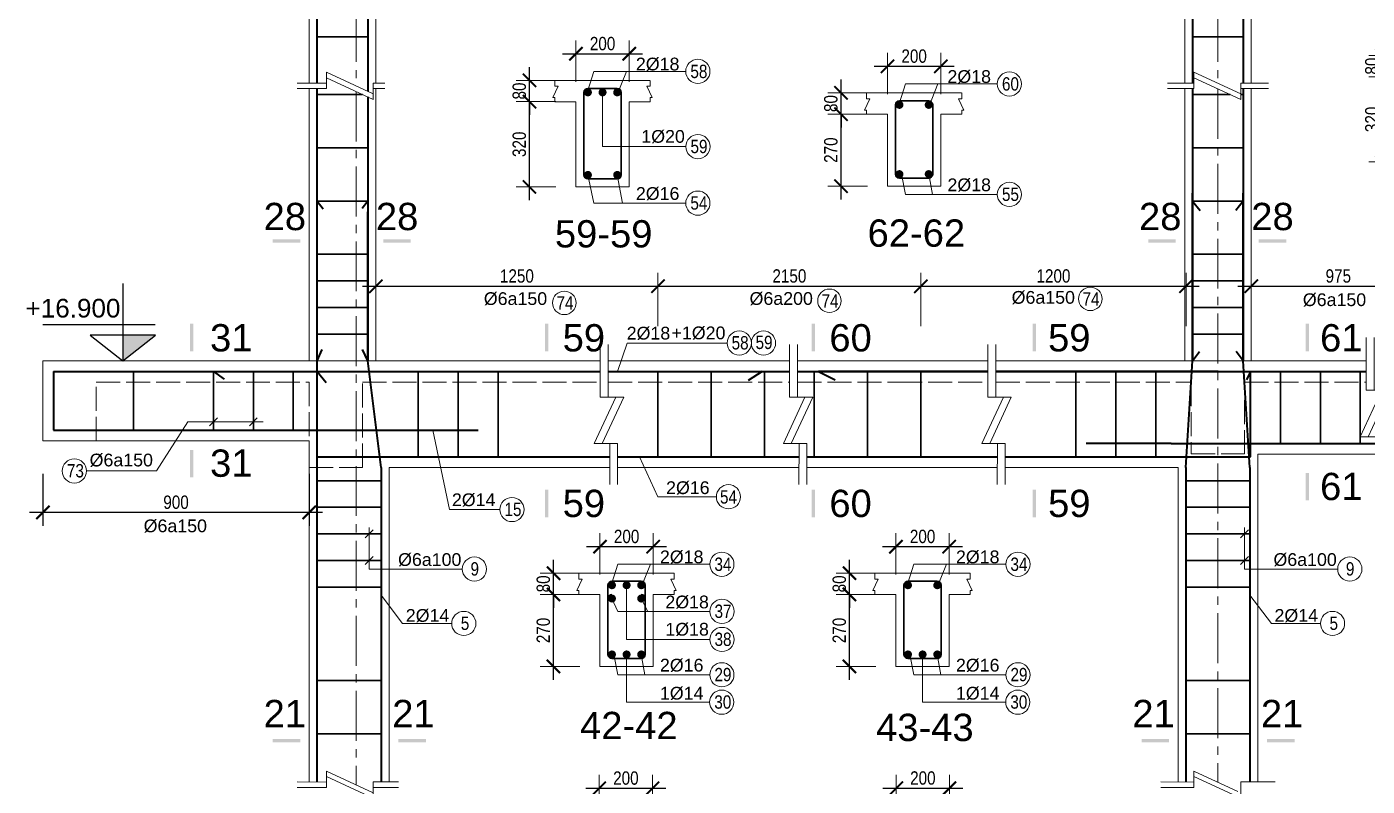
# Model space of a CAD drawing. Header units: inches. Extents: x 1604615 to 1925968, y -294302 to 52467.
# Drawn here: x 1642547 to 1662672, y -236712 to -225307 of the extents above; entities that cross this region are included whole.
import ezdxf

# ---------------------------------------------------------------- set-up
doc = ezdxf.new("R2010")
doc.units = ezdxf.units.IN
doc.header["$LTSCALE"] = 20
doc.header["$MEASUREMENT"] = 0
doc.linetypes.add('ACAD_ISO02W100', pattern=[15, 12, -3])
doc.linetypes.add('CENTER2', pattern=[1.125, 0.75, -0.125, 0.125, -0.125])
doc.layers.get('0').update_dxf_attribs({"lineweight": 13})
for name, color, linetype, lineweight in [('BORDER', 3, 'Continuous', 40), ('Duong bao', 4, 'Continuous', 30), ('net 0.2', 5, 'Continuous', 20), ('net dut', 7, 'Continuous', 9), ('truc', 16, 'CENTER2', 9)]:
    doc.layers.add(name, color=color, linetype=linetype, lineweight=lineweight)
doc.layers.add('kt', color=7, linetype='Continuous')
doc.layers.add('TEXT', color=9, linetype='Continuous')
doc.styles.add('chu', font='VHELVCN.TTF')
doc.styles.add('thep', font='ARIAL.TTF')
doc.dimstyles.new('tl100', dxfattribs={"dimscale": 100, "dimtxt": 2, "dimasz": 2, "dimexe": 2, "dimexo": 5, "dimgap": 0.5, "dimtad": 1, "dimdec": 0, "dimzin": 0, "dimdsep": 46, "dimtxsty": 'chu', "dimblk": 'ARCHTICK', "dimcen": 1, "dimdle": 2, "dimclrd": 1, "dimclre": 1, "dimclrt": 2, "dimadec": 0, "dimazin": 0, "dimtfac": 1, "dimtdec": 0, "dimtix": 1, "dimtofl": 0, "dimtmove": 0, "dimatfit": 3, "dimldrblk": 'ARCHTICK', "dimfxl": 1, "dimtolj": 1, "dimtzin": 0, "dimarcsym": 0})
doc.dimstyles.new('tl25', dxfattribs={"dimscale": 100, "dimtxt": 2, "dimasz": 2, "dimexe": 2, "dimexo": 3, "dimgap": 0.5, "dimtad": 1, "dimdec": 0, "dimlfac": 0.25, "dimdsep": 46, "dimtxsty": 'chu', "dimblk": 'ARCHTICK', "dimcen": 8, "dimdle": 2, "dimclrd": 1, "dimclre": 1, "dimclrt": 2, "dimadec": 0, "dimazin": 0, "dimtfac": 0.1, "dimtdec": 0, "dimtix": 1, "dimtmove": 2, "dimatfit": 3, "dimldrblk": 'ARCHTICK', "dimfxl": 6, "dimfxlon": 1, "dimtolj": 1, "dimlwe": -1, "dimarcsym": 0})

# ---------------------------------------------------------------- blocks, each defined once
blk = doc.blocks.new('_ArchTick')
at = {"color": 0, "linetype": 'ByBlock', "const_width": 0.15}
blk.add_lwpolyline([(-0.5, -0.5), (0.5, 0.5)], dxfattribs=at)
blk = doc.blocks.new('*D335')
at = {"color": 1, "lineweight": -2}
for p, q in [((1642788, -232023), (1642788, -232800)), ((1646788, -232023), (1646788, -232800)), ((1646988, -232600), (1642588, -232600))]:
    blk.add_line(p, q, dxfattribs=at)
at = {"layer": 'Defpoints', "color": 0}
for p in [(1642788, -231523), (1646788, -231523), (1642788, -232600)]:
    blk.add_point(p, dxfattribs=at)
at = {"color": 1, "lineweight": -2, "xscale": 200, "yscale": 200, "zscale": 200, "rotation": 180}
blk.add_blockref('_ArchTick', (1642788, -232600), dxfattribs=at)
at = {"color": 1, "lineweight": -2, "xscale": 200, "yscale": 200, "zscale": 200}
blk.add_blockref('_ArchTick', (1646788, -232600), dxfattribs=at)
at = {"color": 2, "insert": (1644788, -232448), "char_height": 200, "attachment_point": 5, "style": 'chu'}
blk.add_mtext('\\A1;900', dxfattribs=at)
blk = doc.blocks.new('*D337')
at = {"color": 1}
for p, q in [((1647788, -229803), (1647788, -229003)), ((1652023, -229803), (1652023, -229003))]:
    blk.add_line(p, q, dxfattribs=at)
at = {"color": 1, "lineweight": -2}
blk.add_line((1647588, -229203), (1652223, -229203), dxfattribs=at)
at = {"layer": 'Defpoints', "color": 0}
for p in [(1652023, -229203), (1647788, -230323), (1652023, -230483)]:
    blk.add_point(p, dxfattribs=at)
at = {"color": 1, "lineweight": -2, "xscale": 200, "yscale": 200, "zscale": 200, "rotation": 180}
blk.add_blockref('_ArchTick', (1647788, -229203), dxfattribs=at)
at = {"color": 1, "lineweight": -2, "xscale": 200, "yscale": 200, "zscale": 200}
blk.add_blockref('_ArchTick', (1652023, -229203), dxfattribs=at)
at = {"color": 2, "insert": (1649906, -229050), "char_height": 200, "attachment_point": 5, "style": 'chu'}
blk.add_mtext('\\A1;1250', dxfattribs=at)
blk = doc.blocks.new('*D338')
at = {"color": 1}
for p, q in [((1652023, -229803), (1652023, -229003)), ((1655971, -229803), (1655971, -229003))]:
    blk.add_line(p, q, dxfattribs=at)
at = {"color": 1, "lineweight": -2}
blk.add_line((1651823, -229203), (1656171, -229203), dxfattribs=at)
at = {"layer": 'Defpoints', "color": 0}
for p in [(1655971, -229203), (1652023, -230483), (1655971, -231763)]:
    blk.add_point(p, dxfattribs=at)
at = {"color": 1, "lineweight": -2, "xscale": 200, "yscale": 200, "zscale": 200, "rotation": 180}
blk.add_blockref('_ArchTick', (1652023, -229203), dxfattribs=at)
at = {"color": 1, "lineweight": -2, "xscale": 200, "yscale": 200, "zscale": 200}
blk.add_blockref('_ArchTick', (1655971, -229203), dxfattribs=at)
at = {"color": 2, "insert": (1653997, -229050), "char_height": 200, "attachment_point": 5, "style": 'chu'}
blk.add_mtext('\\A1;2150', dxfattribs=at)
blk = doc.blocks.new('*D125')
at = {"color": 1}
for p, q in [((1655971, -229803), (1655971, -229003)), ((1659952, -229803), (1659952, -229003))]:
    blk.add_line(p, q, dxfattribs=at)
at = {"color": 1, "lineweight": -2}
blk.add_line((1655771, -229203), (1660152, -229203), dxfattribs=at)
at = {"layer": 'Defpoints', "color": 0}
for p in [(1659952, -229203), (1655971, -232163), (1659952, -232323)]:
    blk.add_point(p, dxfattribs=at)
at = {"color": 1, "lineweight": -2, "xscale": 200, "yscale": 200, "zscale": 200, "rotation": 180}
blk.add_blockref('_ArchTick', (1655971, -229203), dxfattribs=at)
at = {"color": 1, "lineweight": -2, "xscale": 200, "yscale": 200, "zscale": 200}
blk.add_blockref('_ArchTick', (1659952, -229203), dxfattribs=at)
at = {"color": 2, "insert": (1657962, -229050), "char_height": 200, "attachment_point": 5, "style": 'chu'}
blk.add_mtext('\\A1;1200', dxfattribs=at)
blk = doc.blocks.new('kk')
at = {"ltscale": 0.1}
for p, q in [((-71, 1140), (-71, 350)), ((49, 350), (49, 1140)), ((-162, -350), (162, 350)), ((-71, 350), (281, 350)), ((281, 350), (-44, -350)), ((162, 350), (49, 350)), ((73, -350), (-162, -350)), ((-44, -350), (189, -350)), ((71, -962), (73, -350)), ((189, -350), (189, -962))]:
    blk.add_line(p, q, dxfattribs=at)
blk = doc.blocks.new('*D126')
at = {"color": 1}
for p, q in [((1660932, -229802), (1660932, -229002)), ((1663546, -229802), (1663546, -229002))]:
    blk.add_line(p, q, dxfattribs=at)
at = {"color": 1, "lineweight": -2}
blk.add_line((1660732, -229202), (1663746, -229202), dxfattribs=at)
at = {"layer": 'Defpoints', "color": 0}
for p in [(1663546, -229202), (1660932, -230323), (1663546, -230643)]:
    blk.add_point(p, dxfattribs=at)
at = {"color": 1, "lineweight": -2, "xscale": 200, "yscale": 200, "zscale": 200, "rotation": 180}
blk.add_blockref('_ArchTick', (1660932, -229202), dxfattribs=at)
at = {"color": 1, "lineweight": -2, "xscale": 200, "yscale": 200, "zscale": 200}
blk.add_blockref('_ArchTick', (1663546, -229202), dxfattribs=at)
at = {"color": 2, "insert": (1662239, -229050), "char_height": 200, "attachment_point": 5, "style": 'chu'}
blk.add_mtext('\\A1;975', dxfattribs=at)
blk = doc.blocks.new('*D194')
at = {"color": 1}
for p, q in [((1651142, -237163), (1651142, -236543)), ((1651942, -237163), (1651942, -236543))]:
    blk.add_line(p, q, dxfattribs=at)
at = {"color": 1, "lineweight": -2}
blk.add_line((1650942, -236743), (1652142, -236743), dxfattribs=at)
at = {"layer": 'Defpoints', "color": 0}
for p in [(1651942, -236743), (1651142, -237463), (1651942, -237463)]:
    blk.add_point(p, dxfattribs=at)
at = {"color": 1, "lineweight": -2, "xscale": 200, "yscale": 200, "zscale": 200, "rotation": 180}
blk.add_blockref('_ArchTick', (1651142, -236743), dxfattribs=at)
at = {"color": 1, "lineweight": -2, "xscale": 200, "yscale": 200, "zscale": 200}
blk.add_blockref('_ArchTick', (1651942, -236743), dxfattribs=at)
at = {"color": 2, "insert": (1651542, -236591), "char_height": 200, "attachment_point": 5, "style": 'chu'}
blk.add_mtext('\\A1;200', dxfattribs=at)
blk = doc.blocks.new('*D197')
at = {"color": 1}
for p, q in [((1651153, -233533), (1651153, -232914)), ((1651953, -233533), (1651953, -232914))]:
    blk.add_line(p, q, dxfattribs=at)
at = {"color": 1, "lineweight": -2}
blk.add_line((1650953, -233114), (1652153, -233114), dxfattribs=at)
at = {"layer": 'Defpoints', "color": 0}
for p in [(1651953, -233114), (1651153, -233833), (1651953, -233833)]:
    blk.add_point(p, dxfattribs=at)
at = {"color": 1, "lineweight": -2, "xscale": 200, "yscale": 200, "zscale": 200, "rotation": 180}
blk.add_blockref('_ArchTick', (1651153, -233114), dxfattribs=at)
at = {"color": 1, "lineweight": -2, "xscale": 200, "yscale": 200, "zscale": 200}
blk.add_blockref('_ArchTick', (1651953, -233114), dxfattribs=at)
at = {"color": 2, "insert": (1651553, -232962), "char_height": 200, "attachment_point": 5, "style": 'chu'}
blk.add_mtext('\\A1;200', dxfattribs=at)
blk = doc.blocks.new('*D198')
at = {"color": 1, "lineweight": -2}
blk.add_line((1650455, -235113), (1650455, -233633), dxfattribs=at)
at = {"color": 1}
for p, q in [((1650853, -233833), (1650255, -233833)), ((1650853, -234913), (1650255, -234913))]:
    blk.add_line(p, q, dxfattribs=at)
at = {"layer": 'Defpoints', "color": 0}
for p in [(1650455, -233833), (1651153, -233833), (1651153, -234913)]:
    blk.add_point(p, dxfattribs=at)
at = {"color": 1, "lineweight": -2, "xscale": 200, "yscale": 200, "zscale": 200}
for p, rotation in [((1650455, -233833), 90), ((1650455, -234913), 270)]:
    blk.add_blockref('_ArchTick', p, dxfattribs=dict(at, rotation=rotation))
at = {"color": 2, "insert": (1650303, -234373), "char_height": 200, "attachment_point": 5, "rotation": 90, "style": 'chu'}
blk.add_mtext('\\A1;270', dxfattribs=at)
blk = doc.blocks.new('*D199')
at = {"color": 1, "lineweight": -2}
for p, q in [((1650455, -233513), (1650455, -233313)), ((1650455, -233833), (1650455, -233513)), ((1650455, -233833), (1650455, -234033))]:
    blk.add_line(p, q, dxfattribs=at)
at = {"color": 1}
for p, q in [((1650853, -233513), (1650255, -233513)), ((1650853, -233833), (1650255, -233833))]:
    blk.add_line(p, q, dxfattribs=at)
at = {"layer": 'Defpoints', "color": 0}
for p in [(1650455, -233513), (1651153, -233513), (1651153, -233833)]:
    blk.add_point(p, dxfattribs=at)
at = {"color": 1, "lineweight": -2, "xscale": 200, "yscale": 200, "zscale": 200}
for p, rotation in [((1650455, -233513), 270), ((1650455, -233833), 90)]:
    blk.add_blockref('_ArchTick', p, dxfattribs=dict(at, rotation=rotation))
at = {"color": 2, "insert": (1650303, -233673), "char_height": 200, "attachment_point": 5, "rotation": 90, "style": 'chu'}
blk.add_mtext('\\A1;80', dxfattribs=at)
blk = doc.blocks.new('*D200')
at = {"color": 1}
for p, q in [((1655597, -233533), (1655597, -232914)), ((1656397, -233533), (1656397, -232914))]:
    blk.add_line(p, q, dxfattribs=at)
at = {"color": 1, "lineweight": -2}
blk.add_line((1655397, -233114), (1656597, -233114), dxfattribs=at)
at = {"layer": 'Defpoints', "color": 0}
for p in [(1656397, -233114), (1655597, -233833), (1656397, -233833)]:
    blk.add_point(p, dxfattribs=at)
at = {"color": 1, "lineweight": -2, "xscale": 200, "yscale": 200, "zscale": 200, "rotation": 180}
blk.add_blockref('_ArchTick', (1655597, -233114), dxfattribs=at)
at = {"color": 1, "lineweight": -2, "xscale": 200, "yscale": 200, "zscale": 200}
blk.add_blockref('_ArchTick', (1656397, -233114), dxfattribs=at)
at = {"color": 2, "insert": (1655997, -232962), "char_height": 200, "attachment_point": 5, "style": 'chu'}
blk.add_mtext('\\A1;200', dxfattribs=at)
blk = doc.blocks.new('*D201')
at = {"color": 1, "lineweight": -2}
blk.add_line((1654899, -235113), (1654899, -233633), dxfattribs=at)
at = {"color": 1}
for p, q in [((1655297, -233833), (1654699, -233833)), ((1655297, -234913), (1654699, -234913))]:
    blk.add_line(p, q, dxfattribs=at)
at = {"layer": 'Defpoints', "color": 0}
for p in [(1654899, -233833), (1655597, -233833), (1655597, -234913)]:
    blk.add_point(p, dxfattribs=at)
at = {"color": 1, "lineweight": -2, "xscale": 200, "yscale": 200, "zscale": 200}
for p, rotation in [((1654899, -233833), 90), ((1654899, -234913), 270)]:
    blk.add_blockref('_ArchTick', p, dxfattribs=dict(at, rotation=rotation))
at = {"color": 2, "insert": (1654747, -234373), "char_height": 200, "attachment_point": 5, "rotation": 90, "style": 'chu'}
blk.add_mtext('\\A1;270', dxfattribs=at)
blk = doc.blocks.new('*D202')
at = {"color": 1, "lineweight": -2}
for p, q in [((1654899, -233513), (1654899, -233313)), ((1654899, -233833), (1654899, -233513)), ((1654899, -233833), (1654899, -234033))]:
    blk.add_line(p, q, dxfattribs=at)
at = {"color": 1}
for p, q in [((1655297, -233513), (1654699, -233513)), ((1655297, -233833), (1654699, -233833))]:
    blk.add_line(p, q, dxfattribs=at)
at = {"layer": 'Defpoints', "color": 0}
for p in [(1654899, -233513), (1655597, -233513), (1655597, -233833)]:
    blk.add_point(p, dxfattribs=at)
at = {"color": 1, "lineweight": -2, "xscale": 200, "yscale": 200, "zscale": 200}
for p, rotation in [((1654899, -233513), 270), ((1654899, -233833), 90)]:
    blk.add_blockref('_ArchTick', p, dxfattribs=dict(at, rotation=rotation))
at = {"color": 2, "insert": (1654747, -233673), "char_height": 200, "attachment_point": 5, "rotation": 90, "style": 'chu'}
blk.add_mtext('\\A1;80', dxfattribs=at)
blk = doc.blocks.new('*D203')
at = {"color": 1}
for p, q in [((1655601, -237161), (1655601, -236542)), ((1656401, -237161), (1656401, -236542))]:
    blk.add_line(p, q, dxfattribs=at)
at = {"color": 1, "lineweight": -2}
blk.add_line((1655401, -236742), (1656601, -236742), dxfattribs=at)
at = {"layer": 'Defpoints', "color": 0}
for p in [(1656401, -236742), (1655601, -237461), (1656401, -237461)]:
    blk.add_point(p, dxfattribs=at)
at = {"color": 1, "lineweight": -2, "xscale": 200, "yscale": 200, "zscale": 200, "rotation": 180}
blk.add_blockref('_ArchTick', (1655601, -236742), dxfattribs=at)
at = {"color": 1, "lineweight": -2, "xscale": 200, "yscale": 200, "zscale": 200}
blk.add_blockref('_ArchTick', (1656401, -236742), dxfattribs=at)
at = {"color": 2, "insert": (1656001, -236590), "char_height": 200, "attachment_point": 5, "style": 'chu'}
blk.add_mtext('\\A1;200', dxfattribs=at)
blk = doc.blocks.new('*D248')
at = {"color": 1}
for p, q in [((1650792, -226131), (1650792, -225512)), ((1651592, -226131), (1651592, -225512))]:
    blk.add_line(p, q, dxfattribs=at)
at = {"color": 1, "lineweight": -2}
blk.add_line((1650592, -225712), (1651792, -225712), dxfattribs=at)
at = {"layer": 'Defpoints', "color": 0}
for p in [(1651592, -225712), (1650792, -226431), (1651592, -226431)]:
    blk.add_point(p, dxfattribs=at)
at = {"color": 1, "lineweight": -2, "xscale": 200, "yscale": 200, "zscale": 200, "rotation": 180}
blk.add_blockref('_ArchTick', (1650792, -225712), dxfattribs=at)
at = {"color": 1, "lineweight": -2, "xscale": 200, "yscale": 200, "zscale": 200}
blk.add_blockref('_ArchTick', (1651592, -225712), dxfattribs=at)
at = {"color": 2, "insert": (1651192, -225560), "char_height": 200, "attachment_point": 5, "style": 'chu'}
blk.add_mtext('\\A1;200', dxfattribs=at)
blk = doc.blocks.new('*D249')
at = {"color": 1, "lineweight": -2}
blk.add_line((1650094, -227911), (1650094, -226231), dxfattribs=at)
at = {"color": 1}
for p, q in [((1650492, -226431), (1649894, -226431)), ((1650492, -227711), (1649894, -227711))]:
    blk.add_line(p, q, dxfattribs=at)
at = {"layer": 'Defpoints', "color": 0}
for p in [(1650094, -226431), (1650792, -226431), (1650792, -227711)]:
    blk.add_point(p, dxfattribs=at)
at = {"color": 1, "lineweight": -2, "xscale": 200, "yscale": 200, "zscale": 200}
for p, rotation in [((1650094, -226431), 90), ((1650094, -227711), 270)]:
    blk.add_blockref('_ArchTick', p, dxfattribs=dict(at, rotation=rotation))
at = {"color": 2, "insert": (1649942, -227071), "char_height": 200, "attachment_point": 5, "rotation": 90, "style": 'chu'}
blk.add_mtext('\\A1;320', dxfattribs=at)
blk = doc.blocks.new('*D250')
at = {"color": 1, "lineweight": -2}
for p, q in [((1650094, -226111), (1650094, -225911)), ((1650094, -226431), (1650094, -226111)), ((1650094, -226431), (1650094, -226631))]:
    blk.add_line(p, q, dxfattribs=at)
at = {"color": 1}
for p, q in [((1650492, -226111), (1649894, -226111)), ((1650492, -226431), (1649894, -226431))]:
    blk.add_line(p, q, dxfattribs=at)
at = {"layer": 'Defpoints', "color": 0}
for p in [(1650094, -226111), (1650792, -226111), (1650792, -226431)]:
    blk.add_point(p, dxfattribs=at)
at = {"color": 1, "lineweight": -2, "xscale": 200, "yscale": 200, "zscale": 200}
for p, rotation in [((1650094, -226111), 270), ((1650094, -226431), 90)]:
    blk.add_blockref('_ArchTick', p, dxfattribs=dict(at, rotation=rotation))
at = {"color": 2, "insert": (1649942, -226271), "char_height": 200, "attachment_point": 5, "rotation": 90, "style": 'chu'}
blk.add_mtext('\\A1;80', dxfattribs=at)
blk = doc.blocks.new('*D284')
at = {"color": 1}
for p, q in [((1655470, -226319), (1655470, -225700)), ((1656270, -226319), (1656270, -225700))]:
    blk.add_line(p, q, dxfattribs=at)
at = {"color": 1, "lineweight": -2}
blk.add_line((1655270, -225900), (1656470, -225900), dxfattribs=at)
at = {"layer": 'Defpoints', "color": 0}
for p in [(1656270, -225900), (1655470, -226619), (1656270, -226619)]:
    blk.add_point(p, dxfattribs=at)
at = {"color": 1, "lineweight": -2, "xscale": 200, "yscale": 200, "zscale": 200, "rotation": 180}
blk.add_blockref('_ArchTick', (1655470, -225900), dxfattribs=at)
at = {"color": 1, "lineweight": -2, "xscale": 200, "yscale": 200, "zscale": 200}
blk.add_blockref('_ArchTick', (1656270, -225900), dxfattribs=at)
at = {"color": 2, "insert": (1655870, -225748), "char_height": 200, "attachment_point": 5, "style": 'chu'}
blk.add_mtext('\\A1;200', dxfattribs=at)
blk = doc.blocks.new('*D285')
at = {"color": 1, "lineweight": -2}
blk.add_line((1654772, -227899), (1654772, -226419), dxfattribs=at)
at = {"color": 1}
for p, q in [((1655170, -226619), (1654572, -226619)), ((1655170, -227699), (1654572, -227699))]:
    blk.add_line(p, q, dxfattribs=at)
at = {"layer": 'Defpoints', "color": 0}
for p in [(1654772, -226619), (1655470, -226619), (1655470, -227699)]:
    blk.add_point(p, dxfattribs=at)
at = {"color": 1, "lineweight": -2, "xscale": 200, "yscale": 200, "zscale": 200}
for p, rotation in [((1654772, -226619), 90), ((1654772, -227699), 270)]:
    blk.add_blockref('_ArchTick', p, dxfattribs=dict(at, rotation=rotation))
at = {"color": 2, "insert": (1654620, -227159), "char_height": 200, "attachment_point": 5, "rotation": 90, "style": 'chu'}
blk.add_mtext('\\A1;270', dxfattribs=at)
blk = doc.blocks.new('*D286')
at = {"color": 1, "lineweight": -2}
for p, q in [((1654772, -226299), (1654772, -226099)), ((1654772, -226619), (1654772, -226299)), ((1654772, -226619), (1654772, -226819))]:
    blk.add_line(p, q, dxfattribs=at)
at = {"color": 1}
for p, q in [((1655170, -226299), (1654572, -226299)), ((1655170, -226619), (1654572, -226619))]:
    blk.add_line(p, q, dxfattribs=at)
at = {"layer": 'Defpoints', "color": 0}
for p in [(1654772, -226299), (1655470, -226299), (1655470, -226619)]:
    blk.add_point(p, dxfattribs=at)
at = {"color": 1, "lineweight": -2, "xscale": 200, "yscale": 200, "zscale": 200}
for p, rotation in [((1654772, -226299), 270), ((1654772, -226619), 90)]:
    blk.add_blockref('_ArchTick', p, dxfattribs=dict(at, rotation=rotation))
at = {"color": 2, "insert": (1654620, -226459), "char_height": 200, "attachment_point": 5, "rotation": 90, "style": 'chu'}
blk.add_mtext('\\A1;80', dxfattribs=at)
blk = doc.blocks.new('*D291')
at = {"color": 1, "lineweight": -2}
blk.add_line((1662895, -227537), (1662895, -225857), dxfattribs=at)
at = {"color": 1}
for p, q in [((1663293, -226057), (1662695, -226057)), ((1663293, -227337), (1662695, -227337))]:
    blk.add_line(p, q, dxfattribs=at)
at = {"layer": 'Defpoints', "color": 0}
for p in [(1662895, -226057), (1663593, -226057), (1663593, -227337)]:
    blk.add_point(p, dxfattribs=at)
at = {"color": 1, "lineweight": -2, "xscale": 200, "yscale": 200, "zscale": 200}
for p, rotation in [((1662895, -226057), 90), ((1662895, -227337), 270)]:
    blk.add_blockref('_ArchTick', p, dxfattribs=dict(at, rotation=rotation))
at = {"color": 2, "insert": (1662743, -226697), "char_height": 200, "attachment_point": 5, "rotation": 90, "style": 'chu'}
blk.add_mtext('\\A1;320', dxfattribs=at)
blk = doc.blocks.new('*D292')
at = {"color": 1, "lineweight": -2}
for p, q in [((1662895, -225737), (1662895, -225537)), ((1662895, -226057), (1662895, -225737)), ((1662895, -226057), (1662895, -226257))]:
    blk.add_line(p, q, dxfattribs=at)
at = {"color": 1}
for p, q in [((1663293, -225737), (1662695, -225737)), ((1663293, -226057), (1662695, -226057))]:
    blk.add_line(p, q, dxfattribs=at)
at = {"layer": 'Defpoints', "color": 0}
for p in [(1662895, -225737), (1663593, -225737), (1663593, -226057)]:
    blk.add_point(p, dxfattribs=at)
at = {"color": 1, "lineweight": -2, "xscale": 200, "yscale": 200, "zscale": 200}
for p, rotation in [((1662895, -225737), 270), ((1662895, -226057), 90)]:
    blk.add_blockref('_ArchTick', p, dxfattribs=dict(at, rotation=rotation))
at = {"color": 2, "insert": (1662743, -225897), "char_height": 200, "attachment_point": 5, "rotation": 90, "style": 'chu'}
blk.add_mtext('\\A1;80', dxfattribs=at)

msp = doc.modelspace()

# ---------------------------------------------------------------- hatches: boundary and pattern name
at = {"layer": 'kt'}
msp.add_hatch(color=256, dxfattribs=at).paths.add_polyline_path([(1644477, -229939.5), (1643987.4, -230323.2), (1643987.4, -229939.5)])
msp.add_hatch(color=256, dxfattribs=at).paths.add_polyline_path([(1644477, -229939.5), (1643987.4, -230323.2), (1643987.4, -229939.5)])

# ---------------------------------------------------------------- linework, layer by layer
at = {"ltscale": 0.1}
for p, q in [((1646788.4, -220655.5), (1646788.4, -226152.8)), ((1660931.9, -220857.4), (1660931.9, -226152.8)), ((1647788.4, -221055.5), (1647788.4, -226152.8)), ((1659931.9, -221055.5), (1659931.9, -226152.8)), ((1646788.4, -226235.4), (1646788.4, -230323.2)), ((1647788.4, -226235.4), (1647788.4, -230323.2)), ((1659931.9, -226235.4), (1659931.9, -230323.2)), ((1660931.9, -226235.4), (1660931.9, -230323.2)), ((1642788.4, -231523.2), (1642788.4, -230323.2)), ((1646788.4, -230323.2), (1647788.4, -230323.2)), ((1659631.9, -230323.2), (1661231.9, -230323.2)), ((1659831.9, -230323.2), (1661031.9, -230323.2)), ((1646788.4, -231523.2), (1642788.4, -231523.2)), ((1646788.4, -231523.2), (1646788.4, -236649.2)), ((1661031.9, -231723.2), (1661031.9, -236649.2)), ((1661031.9, -231723.2), (1662801.5, -231723.7)), ((1647988.4, -231923.2), (1647988.4, -236649.2)), ((1647988.4, -231923.2), (1651300.5, -231923.7)), ((1651418.4, -231923.2), (1654140.1, -231923.7)), ((1654258, -231923.2), (1657119.5, -231923.2)), ((1657237.4, -231923.2), (1659831.9, -231923.2)), ((1659831.9, -231923.2), (1659831.9, -236649.2))]:
    msp.add_line(p, q, dxfattribs=at)
for p, q in [((1650791.7, -226111.5), (1650479.3, -226111.5)), ((1651591.7, -226111.5), (1650791.7, -226111.5)), ((1651591.7, -226111.5), (1651904.1, -226111.5)), ((1651191.7, -226291.5), (1651191.7, -227106.1)), ((1655469.6, -226299.2), (1655157.2, -226299.2)), ((1656269.6, -226299.2), (1655469.6, -226299.2)), ((1656269.6, -226299.2), (1656582, -226299.2)), ((1650791.7, -226431.5), (1650475.7, -226431.5)), ((1650791.7, -226431.5), (1650791.7, -227711.5)), ((1651591.7, -227711.5), (1651591.7, -226431.5)), ((1651591.7, -226431.5), (1651907.7, -226431.5)), ((1655469.6, -226619.2), (1655153.6, -226619.2)), ((1655469.6, -226619.2), (1655469.6, -227699.2)), ((1656269.6, -227699.2), (1656269.6, -226619.2)), ((1656269.6, -226619.2), (1656585.6, -226619.2)), ((1651191.7, -227106.1), (1652439.7, -227106.1)), ((1650791.7, -227711.5), (1651591.7, -227711.5)), ((1655469.6, -227699.2), (1656269.6, -227699.2)), ((1645288.6, -231297.6), (1645408.3, -231177.1)), ((1645888.6, -231297.6), (1646008.3, -231177.1)), ((1647628.2, -232983.5), (1647747.9, -232862.9)), ((1660771.7, -232983.5), (1660891.4, -232862.9)), ((1647628.2, -233383.5), (1647747.9, -233262.9)), ((1660771.7, -233383.5), (1660891.4, -233262.9)), ((1651152.6, -233513.3), (1650840.2, -233513.3)), ((1651952.6, -233513.3), (1651152.6, -233513.3)), ((1651952.6, -233513.3), (1652265, -233513.3)), ((1655597.3, -233513.3), (1655284.9, -233513.3)), ((1656397.3, -233513.3), (1655597.3, -233513.3)), ((1656397.3, -233513.3), (1656709.7, -233513.3)), ((1651152.6, -233833.3), (1650836.6, -233833.3)), ((1651152.6, -233833.3), (1651152.6, -234913.3)), ((1651552.6, -233693.3), (1651552.6, -234507.9)), ((1651952.6, -234913.3), (1651952.6, -233833.3)), ((1651952.6, -233833.3), (1652268.6, -233833.3)), ((1655597.3, -233833.3), (1655281.3, -233833.3)), ((1655597.3, -233833.3), (1655597.3, -234913.3)), ((1656397.3, -234913.3), (1656397.3, -233833.3)), ((1656397.3, -233833.3), (1656713.3, -233833.3)), ((1651772.6, -233893.3), (1651873, -234087.1)), ((1651552.6, -234507.9), (1652800.7, -234507.9)), ((1651552.6, -234733.3), (1651552.6, -235450.1)), ((1655997.3, -234733.3), (1655997.3, -235450.1)), ((1651152.6, -234913.3), (1651952.6, -234913.3)), ((1655597.3, -234913.3), (1656397.3, -234913.3)), ((1651552.6, -235450.1), (1652799.6, -235450.1)), ((1655997.3, -235450.1), (1657244.3, -235450.1))]:
    msp.add_line(p, q)
for points in [[(1646605.7, -226152.2), (1647048.2, -226153.7), (1647048.2, -225989.2), (1647749.8, -226314.6), (1647749.8, -226235.4), (1647924.1, -226235.4)], [(1659674.5, -226152.4), (1660071.7, -226153.7), (1660071.7, -225989.2), (1660773.2, -226314.6), (1660773.2, -226235.4), (1661189.2, -226235.4)], [(1647924.1, -226151.4), (1647749.8, -226151.4), (1647749.8, -226397.6), (1647048.2, -226072.1), (1647048.2, -226235.4), (1646605.7, -226235.4)], [(1661189.2, -226151.4), (1660773.2, -226151.4), (1660773.2, -226397.6), (1660071.7, -226072.1), (1660071.7, -226235.4), (1659674.5, -226235.4)], [(1642788.4, -230323.2), (1646788.4, -230323.2)], [(1647788.4, -230323.2), (1651158.4, -230323.2)], [(1651278.4, -230323.2), (1653998, -230323.2)], [(1654118, -230323.2), (1656977.4, -230323.2)], [(1657097.4, -230323.2), (1659631.9, -230323.2)], [(1661231.9, -230323.2), (1662659, -230323.2)], [(1646605.7, -236648.6), (1647048.2, -236650.1), (1647048.2, -236485.5), (1647749.8, -236811), (1647749.8, -236731.7), (1648129.3, -236731.7)], [(1648129.3, -236647.7), (1647749.8, -236647.7), (1647749.8, -236893.9), (1647048.2, -236568.5), (1647048.2, -236731.7), (1646605.7, -236731.7)], [(1659574.5, -236648.4), (1660071.7, -236650.1), (1660071.7, -236485.5), (1660730, -236790.9)], [(1661289.2, -236647.7), (1660773.2, -236647.7), (1660773.2, -236893.9), (1660071.7, -236568.5), (1660071.7, -236731.7), (1659574.5, -236731.7)]]:
    msp.add_lwpolyline(points, dxfattribs=at)
for points in [[(1650971.7, -226261.5), (1651060.4, -225976.7), (1652440.6, -225976.7)], [(1651411.7, -226321.5), (1651549.7, -225976.7)], [(1650475.7, -226111.5), (1650475.7, -226200.2), (1650526.5, -226200.2), (1650445.8, -226368.6), (1650475.7, -226368.6), (1650475.7, -226431.5)], [(1651907.7, -226111.5), (1651907.7, -226200.2), (1651856.8, -226200.2), (1651937.5, -226368.6), (1651907.7, -226368.6), (1651907.7, -226431.5)], [(1655649.6, -226449.2), (1655738.3, -226164.4), (1657118.5, -226164.4)], [(1656089.6, -226509.2), (1656227.6, -226164.4)], [(1655153.6, -226299.2), (1655153.6, -226387.9), (1655204.4, -226387.9), (1655123.7, -226556.3), (1655153.6, -226556.3), (1655153.6, -226619.2)], [(1656585.6, -226299.2), (1656585.6, -226387.9), (1656534.7, -226387.9), (1656615.4, -226556.3), (1656585.6, -226556.3), (1656585.6, -226619.2)], [(1650971.7, -227531.5), (1651060.4, -227955), (1652440.6, -227955)], [(1651411.7, -227531.5), (1651489.1, -227955)], [(1655679.6, -227519.2), (1655738.3, -227824.3), (1657118.5, -227824.3)], [(1656089.6, -227519.2), (1656145.3, -227824.3)], [(1651417.5, -230483.2), (1651563.5, -230056.3), (1653062.4, -230056.3)], [(1646097.7, -231237.4), (1644965.3, -231237.4), (1644492.7, -231976.7), (1643443.2, -231976.7)], [(1648645.9, -231363.2), (1648895.4, -232556.9), (1649649.1, -232556.9)], [(1651745.8, -231763.3), (1652024.2, -232365.1), (1652900.1, -232365.1)], [(1647688.1, -232828.8), (1647688.1, -233450.7), (1649086.3, -233450.7)], [(1660831.5, -232828.8), (1660831.5, -233450.7), (1662229.8, -233450.7)], [(1651332.6, -233663.3), (1651421.3, -233378.5), (1652801.5, -233378.5)], [(1651772.6, -233723.3), (1651910.6, -233378.5)], [(1655777.3, -233663.3), (1655866, -233378.5), (1657246.2, -233378.5)], [(1656217.3, -233723.3), (1656355.3, -233378.5)], [(1650836.6, -233513.3), (1650836.6, -233602), (1650887.5, -233602), (1650806.8, -233770.4), (1650836.6, -233770.4), (1650836.6, -233833.3)], [(1652268.6, -233513.3), (1652268.6, -233602), (1652217.7, -233602), (1652298.5, -233770.4), (1652268.6, -233770.4), (1652268.6, -233833.3)], [(1655281.3, -233513.3), (1655281.3, -233602), (1655332.2, -233602), (1655251.5, -233770.4), (1655281.3, -233770.4), (1655281.3, -233833.3)], [(1656713.3, -233513.3), (1656713.3, -233602), (1656662.4, -233602), (1656743.2, -233770.4), (1656713.3, -233770.4), (1656713.3, -233833.3)], [(1647868.4, -233843.1), (1648190.5, -234267.6), (1648926.9, -234267.6)], [(1660911.9, -233843.1), (1661234, -234267.6), (1661970.3, -234267.6)], [(1651332.6, -233893.3), (1651421.3, -234087.1), (1652803, -234087.1)], [(1651362.6, -234733.3), (1651421.3, -235038.5), (1652801.5, -235038.5)], [(1651772.6, -234733.3), (1651828.4, -235038.5)], [(1655807.3, -234733.3), (1655866, -235038.5), (1657246.2, -235038.5)], [(1656217.3, -234733.3), (1656273.1, -235038.5)]]:
    msp.add_lwpolyline(points)
at = {"const_width": 60}
for points in [[(1650941.7, -226291.5, -1), (1651001.7, -226291.5, -1)], [(1651161.7, -226291.5, -1), (1651221.7, -226291.5, -1)], [(1651441.7, -226291.5, 1), (1651381.7, -226291.5, 1)], [(1655619.6, -226479.2, -1), (1655679.6, -226479.2, -1)], [(1656119.6, -226479.2, 1), (1656059.6, -226479.2, 1)], [(1650941.7, -227531.5, 1), (1651001.7, -227531.5, 1)], [(1651441.7, -227531.5, -1), (1651381.7, -227531.5, -1)], [(1655619.6, -227519.2, 1), (1655679.6, -227519.2, 1)], [(1656119.6, -227519.2, -1), (1656059.6, -227519.2, -1)], [(1651302.6, -233693.3, -1), (1651362.6, -233693.3, -1)], [(1651522.6, -233693.3, -1), (1651582.6, -233693.3, -1)], [(1651802.6, -233693.3, 1), (1651742.6, -233693.3, 1)], [(1655747.3, -233693.3, -1), (1655807.3, -233693.3, -1)], [(1656247.3, -233693.3, 1), (1656187.3, -233693.3, 1)], [(1651302.6, -233893.3, -1), (1651362.6, -233893.3, -1)], [(1651802.6, -233893.3, 1), (1651742.6, -233893.3, 1)], [(1651302.6, -234733.3, 1), (1651362.6, -234733.3, 1)], [(1651522.6, -234733.3, 1), (1651582.6, -234733.3, 1)], [(1651802.6, -234733.3, -1), (1651742.6, -234733.3, -1)], [(1655747.3, -234733.3, 1), (1655807.3, -234733.3, 1)], [(1655967.3, -234733.3, 1), (1656027.3, -234733.3, 1)], [(1656247.3, -234733.3, -1), (1656187.3, -234733.3, -1)]]:
    msp.add_lwpolyline(points, format="xyb", close=True, dxfattribs=at)
for centre, radius in [((1652622.4, -225976.7), 181.9), ((1657300.4, -226164.4), 181.9), ((1652623.9, -227106.1), 181.9), ((1652622.4, -227955), 181.9), ((1657300.4, -227824.3), 181.9), ((1658516, -229392.4), 176.4), ((1650617.5, -229452.5), 176.4), ((1654598.5, -229421.4), 176.4), ((1653244.3, -230056.3), 181.9), ((1653608.1, -230056.3), 181.9), ((1643261.3, -231976.7), 181.9), ((1653082, -232365.1), 181.9), ((1649831, -232556.9), 181.9), ((1652983.4, -233378.5), 181.9), ((1657428.1, -233378.5), 181.9), ((1649268.2, -233450.7), 181.9), ((1662411.7, -233450.7), 181.9), ((1652984.9, -234087.1), 181.9), ((1649108.8, -234267.6), 181.9), ((1662152.2, -234267.6), 181.9), ((1652984.9, -234507.9), 181.9), ((1652983.4, -235038.5), 181.9), ((1657428.1, -235038.5), 181.9), ((1652981.5, -235450.1), 181.9), ((1657426.2, -235450.1), 181.9)]:
    msp.add_circle(centre, radius)
for points in [[(1646655.2, -228550.5), (1646655.2, -228500.5), (1646240.9, -228550.5), (1646240.9, -228500.5)], [(1648312.7, -228550.5), (1648312.7, -228500.5), (1647898.4, -228550.5), (1647898.4, -228500.5)], [(1659798.7, -228550.5), (1659798.7, -228500.5), (1659384.4, -228550.5), (1659384.4, -228500.5)], [(1661456.2, -228550.5), (1661456.2, -228500.5), (1661041.9, -228550.5), (1661041.9, -228500.5)], [(1645048.5, -229764.8), (1644998.5, -229764.8), (1645048.5, -230179.1), (1644998.5, -230179.1)], [(1650379, -229764.8), (1650329, -229764.8), (1650379, -230179.1), (1650329, -230179.1)], [(1654383.4, -229764.8), (1654333.4, -229764.8), (1654383.4, -230179.1), (1654333.4, -230179.1)], [(1657700.8, -229764.8), (1657650.8, -229764.8), (1657700.8, -230179.1), (1657650.8, -230179.1)], [(1661800.6, -229764.8), (1661750.6, -229764.8), (1661800.6, -230179.1), (1661750.6, -230179.1)], [(1645048.5, -231660.3), (1644998.5, -231660.3), (1645048.5, -232074.6), (1644998.5, -232074.6)], [(1661800.6, -232006.2), (1661750.6, -232006.2), (1661800.6, -232420.5), (1661750.6, -232420.5)], [(1650379, -232260.4), (1650329, -232260.4), (1650379, -232674.8), (1650329, -232674.8)], [(1654383.4, -232260.4), (1654333.4, -232260.4), (1654383.4, -232674.8), (1654333.4, -232674.8)], [(1657700.8, -232260.4), (1657650.8, -232260.4), (1657700.8, -232674.8), (1657650.8, -232674.8)], [(1646655.2, -236052.2), (1646655.2, -236002.2), (1646240.9, -236052.2), (1646240.9, -236002.2)], [(1648540.3, -236052.2), (1648540.3, -236002.2), (1648126, -236052.2), (1648126, -236002.2)], [(1659698.7, -236052.2), (1659698.7, -236002.2), (1659284.4, -236052.2), (1659284.4, -236002.2)], [(1661583.8, -236052.2), (1661583.8, -236002.2), (1661169.5, -236052.2), (1661169.5, -236002.2)]]:
    msp.add_trace(points)
at = {"layer": 'BORDER', "ltscale": 0.1}
for p, q in [((1647668.4, -219615.5), (1647668.4, -226276.9)), ((1660051.9, -219615.5), (1660051.9, -226152.8)), ((1660811.9, -219615.5), (1660811.9, -226152.8)), ((1647668.4, -226359.8), (1647668.4, -230323.2)), ((1660051.9, -226235.4), (1660051.9, -230323.2)), ((1660811.9, -226235.4), (1660811.9, -230323.2)), ((1660051.9, -230323.2), (1660051.9, -227803.2)), ((1660811.9, -230323.2), (1660811.9, -227803.2)), ((1647668.4, -227923.2), (1647581.6, -228033.2)), ((1660051.9, -227923.2), (1660166.1, -228065)), ((1660811.9, -227923.2), (1660697.7, -228065)), ((1647668.4, -230323.2), (1647668.4, -228083.2)), ((1647868.4, -231923.2), (1647668.4, -230323.2)), ((1659951.9, -231923.2), (1660051.9, -230323.2)), ((1660911.9, -231923.2), (1660811.9, -230323.2)), ((1642948.4, -230483.2), (1651158.4, -230483.2)), ((1645348.4, -230483.2), (1645510.8, -230598.5)), ((1646908.4, -230483.2), (1647043.5, -230649.5)), ((1651278.4, -230483.2), (1653998, -230483.2)), ((1651278.4, -230483.2), (1653588.4, -230483.2)), ((1653588.4, -230483.2), (1653378.1, -230618.3)), ((1654118, -230483.2), (1656977.4, -230483.2)), ((1656977.4, -230483.2), (1654432.9, -230483.2)), ((1654432.9, -230483.2), (1654682.1, -230607.8)), ((1657097.4, -230483.2), (1662659, -230483.2)), ((1660920, -230483.2), (1660862, -230607.8)), ((1660920, -231763.2), (1660920, -230483.2)), ((1659731.5, -231563.2), (1658451.5, -231563.2)), ((1659731.5, -231563.2), (1662802.1, -231563.7)), ((1646908.4, -231763.2), (1651301.1, -231763.7)), ((1651418.4, -231763.2), (1654140.7, -231763.7)), ((1654258, -231763.2), (1657120.1, -231763.2)), ((1657237.4, -231763.2), (1660920, -231763.2)), ((1647868.4, -231923.2), (1647868.4, -236649.2)), ((1659951.9, -231923.2), (1659951.9, -236649.2)), ((1660911.9, -231923.2), (1660911.9, -236649.2))]:
    msp.add_line(p, q, dxfattribs=at)
for points in [[(1646908.4, -226152.8), (1646908.4, -219615.5)], [(1646908.4, -236649.2), (1646908.4, -226235.4)], [(1646908.4, -227923.2), (1646908.4, -227923.2), (1646994.7, -228041.9)], [(1646908.4, -230323.2), (1646981.2, -230152)], [(1647668.4, -230323.2), (1647588.4, -230152)], [(1660051.9, -230323.2), (1660156.7, -230182.1)], [(1660811.9, -230323.2), (1660707, -230182.1)], [(1642948.4, -230483.2), (1642948.4, -231363.2)], [(1647588.4, -230483.2), (1651158.4, -230483.2)], [(1660432.9, -230483.2), (1657097.4, -230483.2)], [(1660432.9, -230483.2), (1662659, -230483.2)], [(1642948.4, -231363.2), (1642948.4, -231363.2), (1646788.4, -231363.2), (1649325.9, -231363.2)]]:
    msp.add_lwpolyline(points, dxfattribs=at)
at = {"layer": 'Duong bao', "ltscale": 0.1}
for p, q in [((1646908.4, -225455.5), (1647668.4, -225455.5)), ((1660051.9, -225455.5), (1660811.9, -225455.5)), ((1646908.4, -226323.2), (1647588.4, -226323.2)), ((1660051.9, -226323.2), (1660612.9, -226323.2)), ((1660773.2, -226323.2), (1660811.9, -226323.2)), ((1646908.4, -227123.2), (1647668.4, -227123.2)), ((1660051.9, -227123.2), (1660811.9, -227123.2)), ((1646908.4, -227923.2), (1647668.4, -227923.2)), ((1660051.9, -227923.2), (1660811.9, -227923.2)), ((1646908.4, -228723.2), (1647668.4, -228723.2)), ((1660051.9, -228723.2), (1660811.9, -228723.2)), ((1646908.4, -229123.2), (1647668.4, -229123.2)), ((1660051.9, -229123.2), (1660811.9, -229123.2)), ((1646908.4, -229523.2), (1647668.4, -229523.2)), ((1660051.9, -229523.2), (1660811.9, -229523.2)), ((1646908.4, -229923.2), (1647668.4, -229923.2)), ((1660051.9, -229923.2), (1660811.9, -229923.2)), ((1644148.4, -230483.2), (1644148.4, -231363.2)), ((1645348.4, -230483.2), (1645348.4, -231363.2)), ((1645948.4, -230483.2), (1645948.4, -231363.2)), ((1646548.4, -230483.2), (1646548.4, -231363.2)), ((1648423.4, -231763.2), (1648423.4, -230483.2)), ((1649023.4, -231763.2), (1649023.4, -230483.2)), ((1649623.4, -231763.2), (1649623.4, -230483.2)), ((1652023.4, -231763.2), (1652023.4, -230483.2)), ((1652823.4, -231763.2), (1652823.4, -230483.2)), ((1653623.4, -231763.2), (1653623.4, -230483.2)), ((1654371.5, -231763.2), (1654371.5, -230483.2)), ((1655171.5, -231763.2), (1655171.5, -230483.2)), ((1655971.5, -231763.2), (1655971.5, -230483.2)), ((1658296.9, -231763.2), (1658296.9, -230483.2)), ((1658896.9, -231763.2), (1658896.9, -230483.2)), ((1659496.9, -231763.2), (1659496.9, -230483.2)), ((1661369.2, -231563.2), (1661369.2, -230483.2)), ((1661969.2, -231563.2), (1661969.2, -230483.2)), ((1662569.2, -231563.2), (1662569.2, -230483.2)), ((1646908.4, -232123.2), (1647868.4, -232123.2)), ((1659951.9, -232123.2), (1660911.9, -232123.2)), ((1646908.4, -232523.2), (1647868.4, -232523.2)), ((1659951.9, -232523.2), (1660911.9, -232523.2)), ((1646908.4, -232923.2), (1647868.4, -232923.2)), ((1659951.9, -232923.2), (1660911.9, -232923.2)), ((1646908.4, -233323.2), (1647868.4, -233323.2)), ((1659951.9, -233323.2), (1660911.9, -233323.2)), ((1646908.4, -233723.2), (1647868.4, -233723.2)), ((1659951.9, -233723.2), (1660911.9, -233723.2)), ((1646908.4, -235123.2), (1647868.4, -235123.2)), ((1659951.9, -235123.2), (1660911.9, -235123.2)), ((1646908.4, -235923.2), (1647868.4, -235923.2)), ((1659951.9, -235923.2), (1660911.9, -235923.2))]:
    msp.add_line(p, q, dxfattribs=at)
at = {"layer": 'Duong bao'}
for p, q in [((1650911.7, -226291.5), (1650911.7, -227531.5)), ((1651411.7, -226231.5), (1650971.7, -226231.5)), ((1651471.7, -227531.5), (1651471.7, -226291.5)), ((1655589.6, -226479.2), (1655589.6, -227519.2)), ((1656089.6, -226419.2), (1655649.6, -226419.2)), ((1656149.6, -227519.2), (1656149.6, -226479.2)), ((1650971.7, -227591.5), (1651411.7, -227591.5)), ((1655649.6, -227579.2), (1656089.6, -227579.2)), ((1651772.6, -233633.3), (1651332.6, -233633.3)), ((1656217.3, -233633.3), (1655777.3, -233633.3)), ((1651272.6, -233693.3), (1651272.6, -234733.3)), ((1651832.6, -234733.3), (1651832.6, -233693.3)), ((1655717.3, -233693.3), (1655717.3, -234733.3)), ((1656277.3, -234733.3), (1656277.3, -233693.3)), ((1651332.6, -234793.3), (1651772.6, -234793.3)), ((1655777.3, -234793.3), (1656217.3, -234793.3))]:
    msp.add_line(p, q, dxfattribs=at)
for centre, start, end in [((1650971.7, -226291.5), 90, 180), ((1651411.7, -226291.5), 0, 90), ((1655649.6, -226479.2), 90, 180), ((1656089.6, -226479.2), 0, 90), ((1650971.7, -227531.5), 180, 270), ((1651411.7, -227531.5), 270, 0), ((1655649.6, -227519.2), 180, 270), ((1656089.6, -227519.2), 270, 0), ((1651332.6, -233693.3), 90, 180), ((1651772.6, -233693.3), 0, 90), ((1655777.3, -233693.3), 90, 180), ((1656217.3, -233693.3), 0, 90), ((1651332.6, -233893.3), 90, 180), ((1651772.6, -233893.3), 0, 90), ((1651332.6, -234733.3), 180, 270), ((1651772.6, -234733.3), 270, 0), ((1655777.3, -234733.3), 180, 270), ((1656217.3, -234733.3), 270, 0)]:
    msp.add_arc(centre, 60, start, end, dxfattribs=at)
at = {"layer": 'kt'}
for p, q in [((1644472.1, -229784.6), (1642788.4, -229784.6)), ((1644472.1, -229784.6), (1642788.4, -229784.6)), ((1643497.7, -229939.5), (1643987.4, -230323.2)), ((1643497.7, -229939.5), (1643987.4, -230323.2))]:
    msp.add_line(p, q, dxfattribs=at)
msp.add_lwpolyline([(1643987.4, -229159.6), (1643987.4, -230323.2), (1644477, -229939.5), (1643497.7, -229939.5)], dxfattribs=at)
msp.add_lwpolyline([(1643987.4, -229159.6), (1643987.4, -230323.2), (1644477, -229939.5), (1643497.7, -229939.5)], dxfattribs=at)
at = {"layer": 'net dut', "linetype": 'ACAD_ISO02W100', "ltscale": 1.5}
for p, q in [((1643588.4, -230643.2), (1646788.4, -230643.2)), ((1646788.4, -230643.2), (1646788.4, -231925.1)), ((1647588.4, -230643.2), (1651158.4, -230643.2)), ((1647588.4, -231925.1), (1647588.4, -230643.2)), ((1651278.4, -230643.2), (1653998, -230643.2)), ((1654118, -230643.2), (1655631.9, -230643.2)), ((1655631.9, -230643.2), (1656977.4, -230643.2)), ((1657097.4, -230643.2), (1660031.9, -230643.2)), ((1660031.9, -230643.2), (1660031.9, -231722.3)), ((1660831.9, -230643.2), (1662659, -230643.2)), ((1660831.9, -231722.3), (1660831.9, -230643.2)), ((1660031.9, -231722.3), (1660831.9, -231722.3)), ((1646788.4, -231925.1), (1647588.4, -231925.1))]:
    msp.add_line(p, q, dxfattribs=at)
msp.add_lwpolyline([(1642788.4, -231523.2), (1643588.4, -231523.2), (1643588.4, -230643.2)], dxfattribs=at)
at = {"layer": 'truc', "linetype": 'CENTER2', "ltscale": 50}
for points in [[(1647493.5, -219455.5), (1647493.5, -226195.7)], [(1660431.9, -219455.5), (1660431.9, -226152.8)], [(1647493.5, -226278.7), (1647493.5, -236692.1)], [(1660431.9, -226239.2), (1660431.9, -236649.2)]]:
    msp.add_lwpolyline(points, dxfattribs=at)

# ---------------------------------------------------------------- block references
for p in [(1662729.8, -231113.7), (1651229.1, -231216.8), (1654068.7, -231216.8), (1657048.1, -231216.8)]:
    msp.add_blockref('kk', p)

# ---------------------------------------------------------------- texts
at = {"layer": 'net 0.2', "char_height": 200, "width": 363.074, "style": 'chu'}
for s, insert, attachment_point in [('58', (1652510.9, -226079.4), 7), ('60', (1657188.8, -226267.1), 7), ('59', (1652512.3, -227003.5), 1), ('55', (1657188.8, -227721.7), 1), ('54', (1652510.9, -227852.4), 1), ('74', (1650499.7, -229354.5), 1), ('74', (1654480.7, -229323.4), 1), ('74', (1658398.2, -229294.4), 1), ('58', (1653129.6, -229952), 1), ('59', (1653489.2, -229946), 1), ('73', (1643149.7, -231874.1), 1), ('54', (1652955.4, -232267.1), 1), ('15', (1649719.4, -232454.3), 1), ('9', (1649209.6, -233348), 1), ('34', (1652871.8, -233481.2), 7), ('34', (1657316.5, -233481.2), 7), ('9', (1662353, -233348), 1), ('37', (1652873.3, -233984.5), 1), ('5', (1649063.4, -234164.9), 1), ('5', (1662106.9, -234164.9), 1), ('38', (1652873.3, -234405.3), 1), ('29', (1652871.8, -234935.8), 1), ('29', (1657316.5, -234935.8), 1), ('30', (1652869.9, -235347.5), 1), ('30', (1657314.6, -235347.5), 1)]:
    msp.add_mtext(s, dxfattribs=dict(at, insert=insert, attachment_point=attachment_point))
at = {"layer": 'TEXT', "style": 'thep'}
for s, height, p in [('2%%C18', 191.25, (1651692.4, -225961.4)), ('2%%C18', 191.25, (1656370.3, -226149.1)), ('1%%C20', 191.25, (1651774.1, -227048.3)), ('2%%C18', 191.25, (1656370.3, -227775.5)), ('2%%C16', 191.25, (1651692.4, -227906.2)), ('28', 409.93, (1646102.7, -228360.6)), ('28', 409.93, (1647788.8, -228360.6)), ('28', 409.93, (1659246.2, -228360.6)), ('28', 409.93, (1660932.3, -228360.6)), ('59-59', 409.93, (1650476.4, -228620.7)), ('62-62', 409.93, (1655171.1, -228609.4)), ('+16.900', 280, (1642528.1, -229672.6)), ('%%C6a150', 191.25, (1649409.4, -229484.6)), ('%%C6a200', 191.25, (1653399.2, -229483)), ('%%C6a150', 191.25, (1657333.9, -229465.8)), ('%%C6a150', 191.25, (1661706.6, -229501)), ('31', 409.93, (1645298.7, -230182.2)), ('59', 409.93, (1650592.7, -230182.2)), ('2%%C18', 191.25, (1651554.3, -230003.2)), ('+1%%C20', 191.25, (1652227.3, -229999.2)), ('60', 409.93, (1654597.1, -230182.2)), ('59', 409.93, (1657881.1, -230182.2)), ('61', 409.93, (1661965, -230182.2)), ('%%C6a150', 191.25, (1643490.2, -231908.7)), ('31', 409.93, (1645298.7, -232065)), ('61', 409.93, (1661965, -232415.1)), ('2%%C16', 191.25, (1652145.4, -232324.2)), ('2%%C14', 191.25, (1648929.7, -232505.8)), ('59', 409.93, (1650592.7, -232669.3)), ('60', 409.93, (1654597.1, -232669.3)), ('59', 409.93, (1657881.1, -232669.3)), ('%%C6a150', 191.25, (1644301.6, -232897.5)), ('%%C6a100', 191.25, (1648121.7, -233403.8)), ('2%%C18', 191.25, (1652053.4, -233363.2)), ('2%%C18', 191.25, (1656498.1, -233363.2)), ('%%C6a100', 191.25, (1661265.2, -233403.8)), ('2%%C18', 191.25, (1652135.1, -234040.5)), ('2%%C14', 191.25, (1648237.2, -234243.1)), ('2%%C14', 191.25, (1661280.7, -234243.1)), ('1%%C18', 191.25, (1652135.1, -234450.1)), ('2%%C16', 191.25, (1652053.4, -234989.6)), ('2%%C16', 191.25, (1656498.1, -234989.6)), ('1%%C14', 191.25, (1652053.4, -235410.7)), ('1%%C14', 191.25, (1656498.1, -235410.7)), ('21', 409.93, (1646102.7, -235825.6)), ('21', 409.93, (1648033.6, -235825.6)), ('21', 409.93, (1659146.2, -235825.6)), ('21', 409.93, (1661077, -235825.6)), ('42-42', 409.93, (1650854.1, -236005.1)), ('43-43', 409.93, (1655298.8, -236033.7))]:
    msp.add_text(s, height=height, dxfattribs=at).set_placement(p)

# ---------------------------------------------------------------- dimensions: what is measured, and where the dimension line sits
for base, p1, p2, picture, middle in [((1651591.7, -225712.2), (1650791.7, -226431.5), (1651591.7, -226431.5), '*D248', (1651191.7, -225560.1)), ((1656269.6, -225899.9), (1655469.6, -226619.2), (1656269.6, -226619.2), '*D284', (1655869.6, -225747.8)), ((1651952.6, -233114), (1651152.6, -233833.3), (1651952.6, -233833.3), '*D197', (1651552.6, -232961.9)), ((1656397.3, -233114), (1655597.3, -233833.3), (1656397.3, -233833.3), '*D200', (1655997.3, -232961.9)), ((1651942.2, -236743.4), (1651142.2, -237462.7), (1651942.2, -237462.7), '*D194', (1651542.2, -236591.2)), ((1656401, -236741.8), (1655601, -237461.1), (1656401, -237461.1), '*D203', (1656001, -236589.7))]:
    dim = msp.add_linear_dim(base=base, p1=p1, p2=p2, dimstyle='tl25')
    dim.commit()
    dim.dimension.update_dxf_attribs({"geometry": picture, "text_midpoint": middle})
for base, p1, p2, picture, middle in [((1662894.8, -225736.8), (1663592.7, -226056.8), (1663592.7, -225736.8), '*D292', (1662742.7, -225896.8)), ((1650093.8, -226111.5), (1650791.7, -226431.5), (1650791.7, -226111.5), '*D250', (1649941.6, -226271.5)), ((1662894.8, -226056.8), (1663592.7, -227336.8), (1663592.7, -226056.8), '*D291', (1662742.7, -226696.8)), ((1654771.7, -226299.2), (1655469.6, -226619.2), (1655469.6, -226299.2), '*D286', (1654619.5, -226459.2)), ((1650093.8, -226431.5), (1650791.7, -227711.5), (1650791.7, -226431.5), '*D249', (1649941.6, -227071.5)), ((1654771.7, -226619.2), (1655469.6, -227699.2), (1655469.6, -226619.2), '*D285', (1654619.5, -227159.2)), ((1650454.7, -233513.3), (1651152.6, -233833.3), (1651152.6, -233513.3), '*D199', (1650302.6, -233673.3)), ((1654899.4, -233513.3), (1655597.3, -233833.3), (1655597.3, -233513.3), '*D202', (1654747.3, -233673.3)), ((1650454.7, -233833.3), (1651152.6, -234913.3), (1651152.6, -233833.3), '*D198', (1650302.6, -234373.3)), ((1654899.4, -233833.3), (1655597.3, -234913.3), (1655597.3, -233833.3), '*D201', (1654747.3, -234373.3))]:
    dim = msp.add_linear_dim(base=base, p1=p1, p2=p2, angle=90, dimstyle='tl25')
    dim.commit()
    dim.dimension.update_dxf_attribs({"geometry": picture, "text_midpoint": middle})
for base, p1, p2, text, dimstyle, picture, middle in [((1652023.4, -229202.5), (1647788.4, -230323.2), (1652023.4, -230483.2), '1250', 'tl25', '*D337', (1649905.9, -229050.4)), ((1655971.5, -229202.5), (1652023.4, -230483.2), (1655971.5, -231763.2), '2150', 'tl25', '*D338', (1653997.4, -229050.4)), ((1659951.9, -229202.5), (1655971.5, -232163.2), (1659951.9, -232323.2), '1200', 'tl25', '*D125', (1657961.7, -229050.4)), ((1663545.9, -229202), (1660931.9, -230323.2), (1663545.9, -230643.2), '975', 'tl25', '*D126', (1662238.9, -229049.9)), ((1642788.4, -232600.1), (1646788.4, -231523.2), (1642788.4, -231523.2), '900', 'tl100', '*D335', (1644788.4, -232448))]:
    dim = msp.add_linear_dim(base=base, p1=p1, p2=p2, text=text, dimstyle=dimstyle)
    dim.commit()
    dim.dimension.update_dxf_attribs({"geometry": picture, "text_midpoint": middle})

doc.saveas('drawing.dxf')
